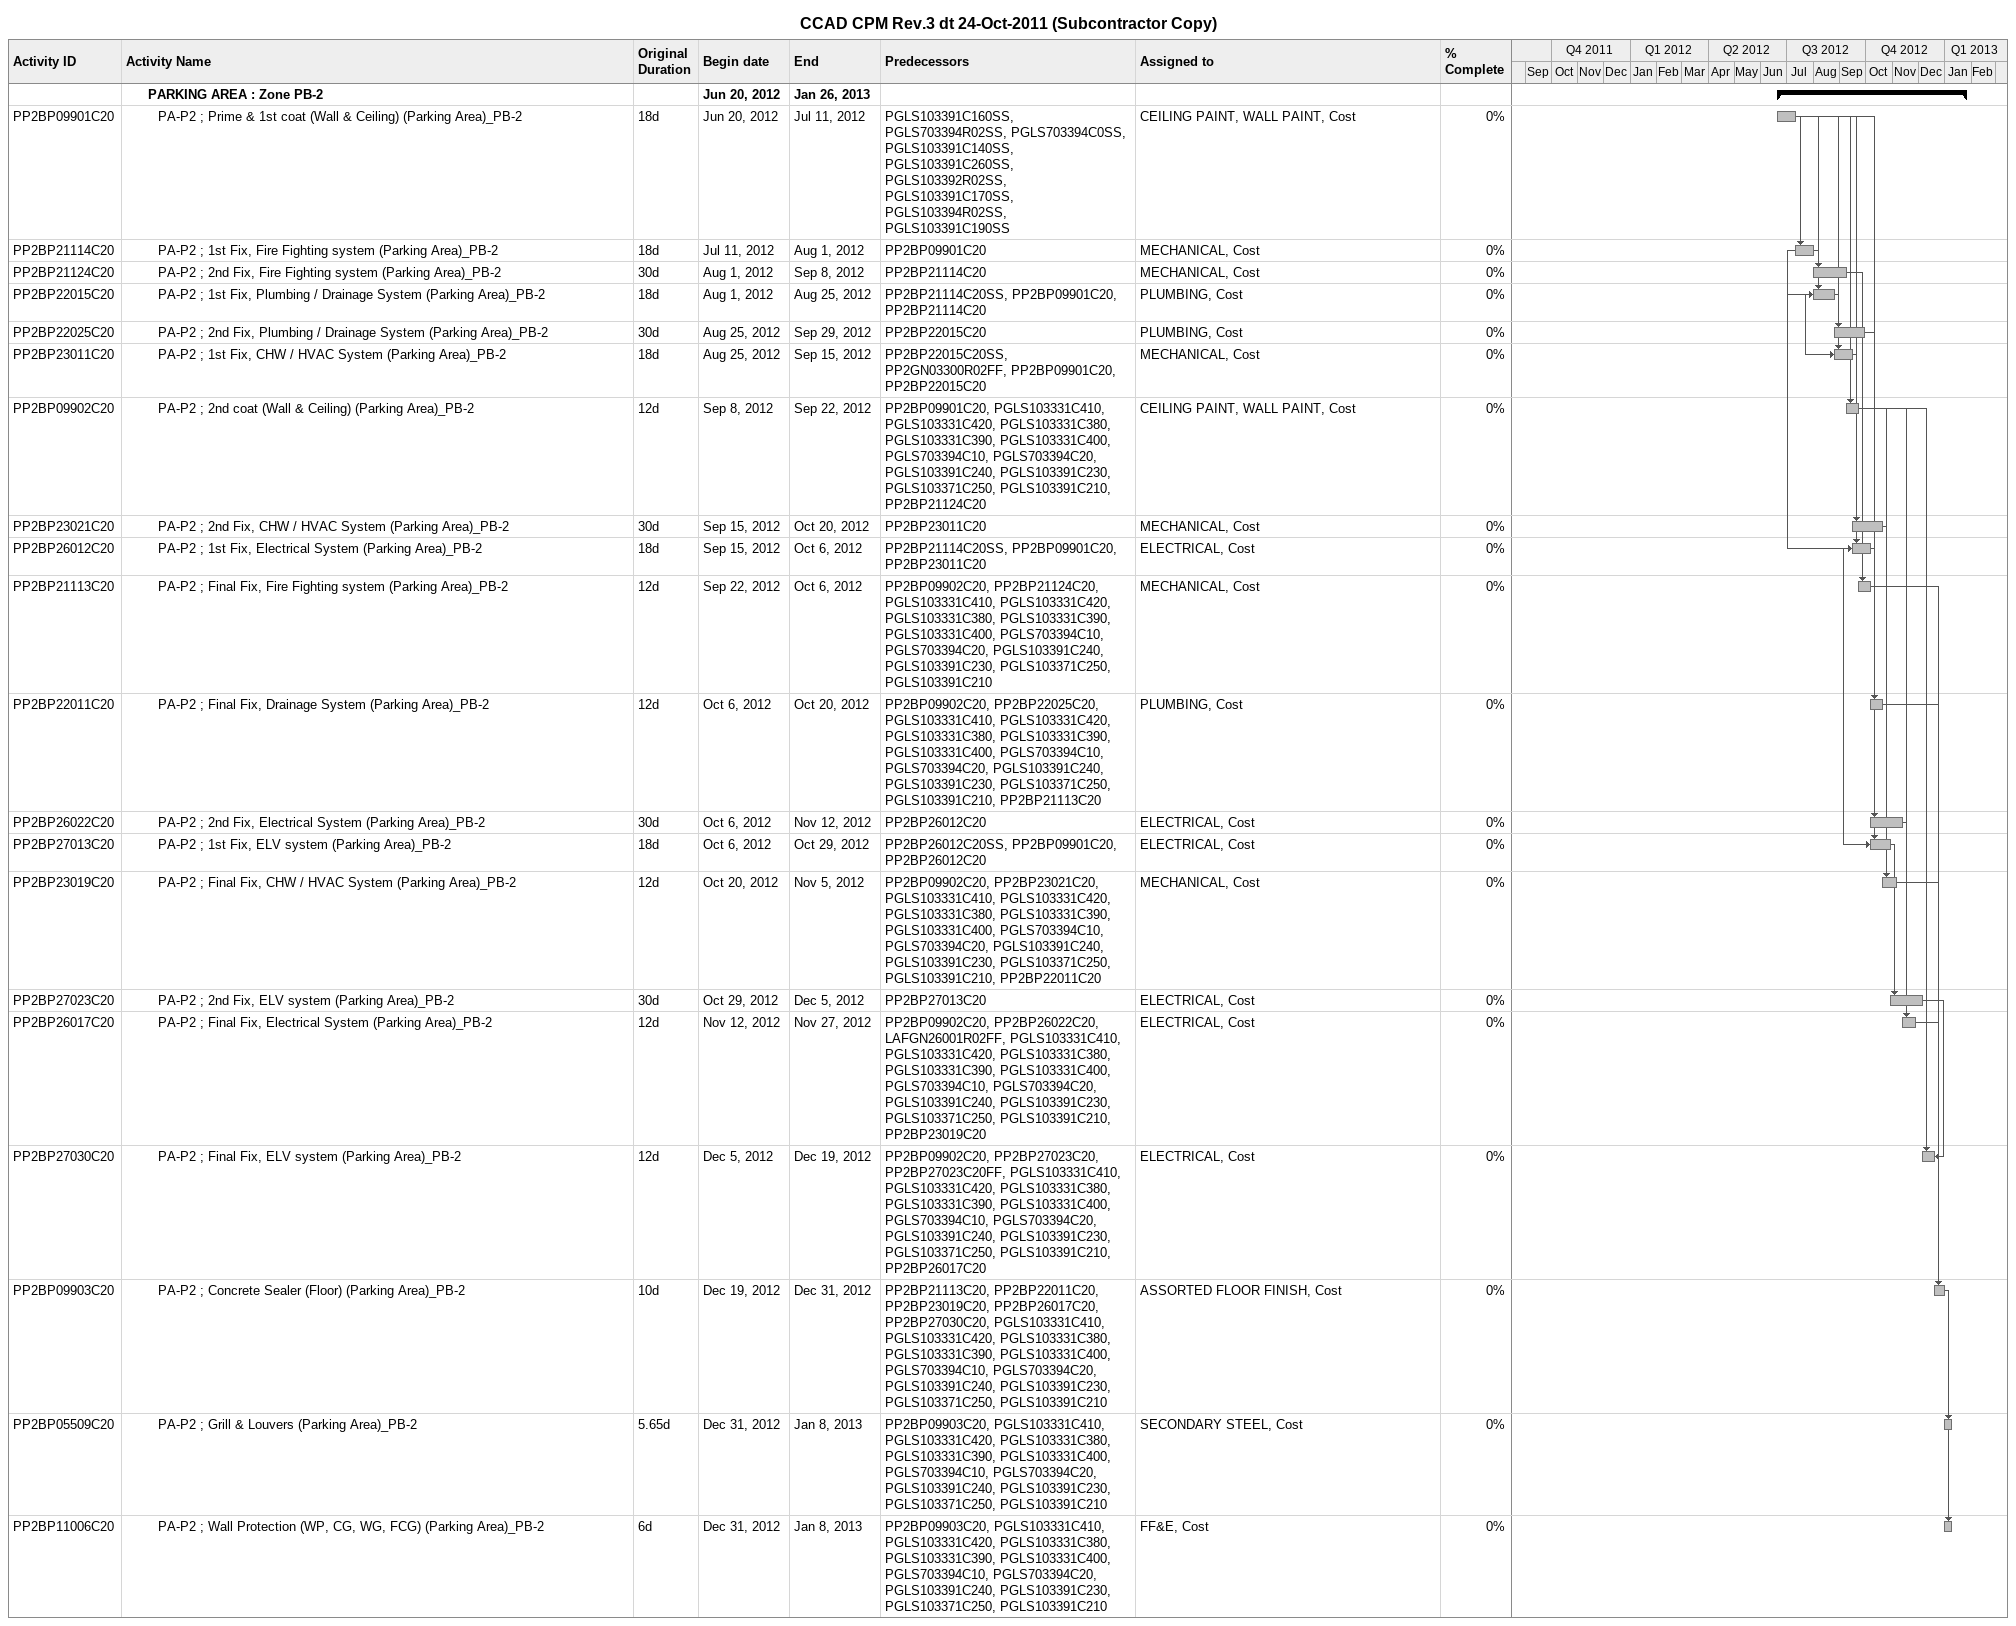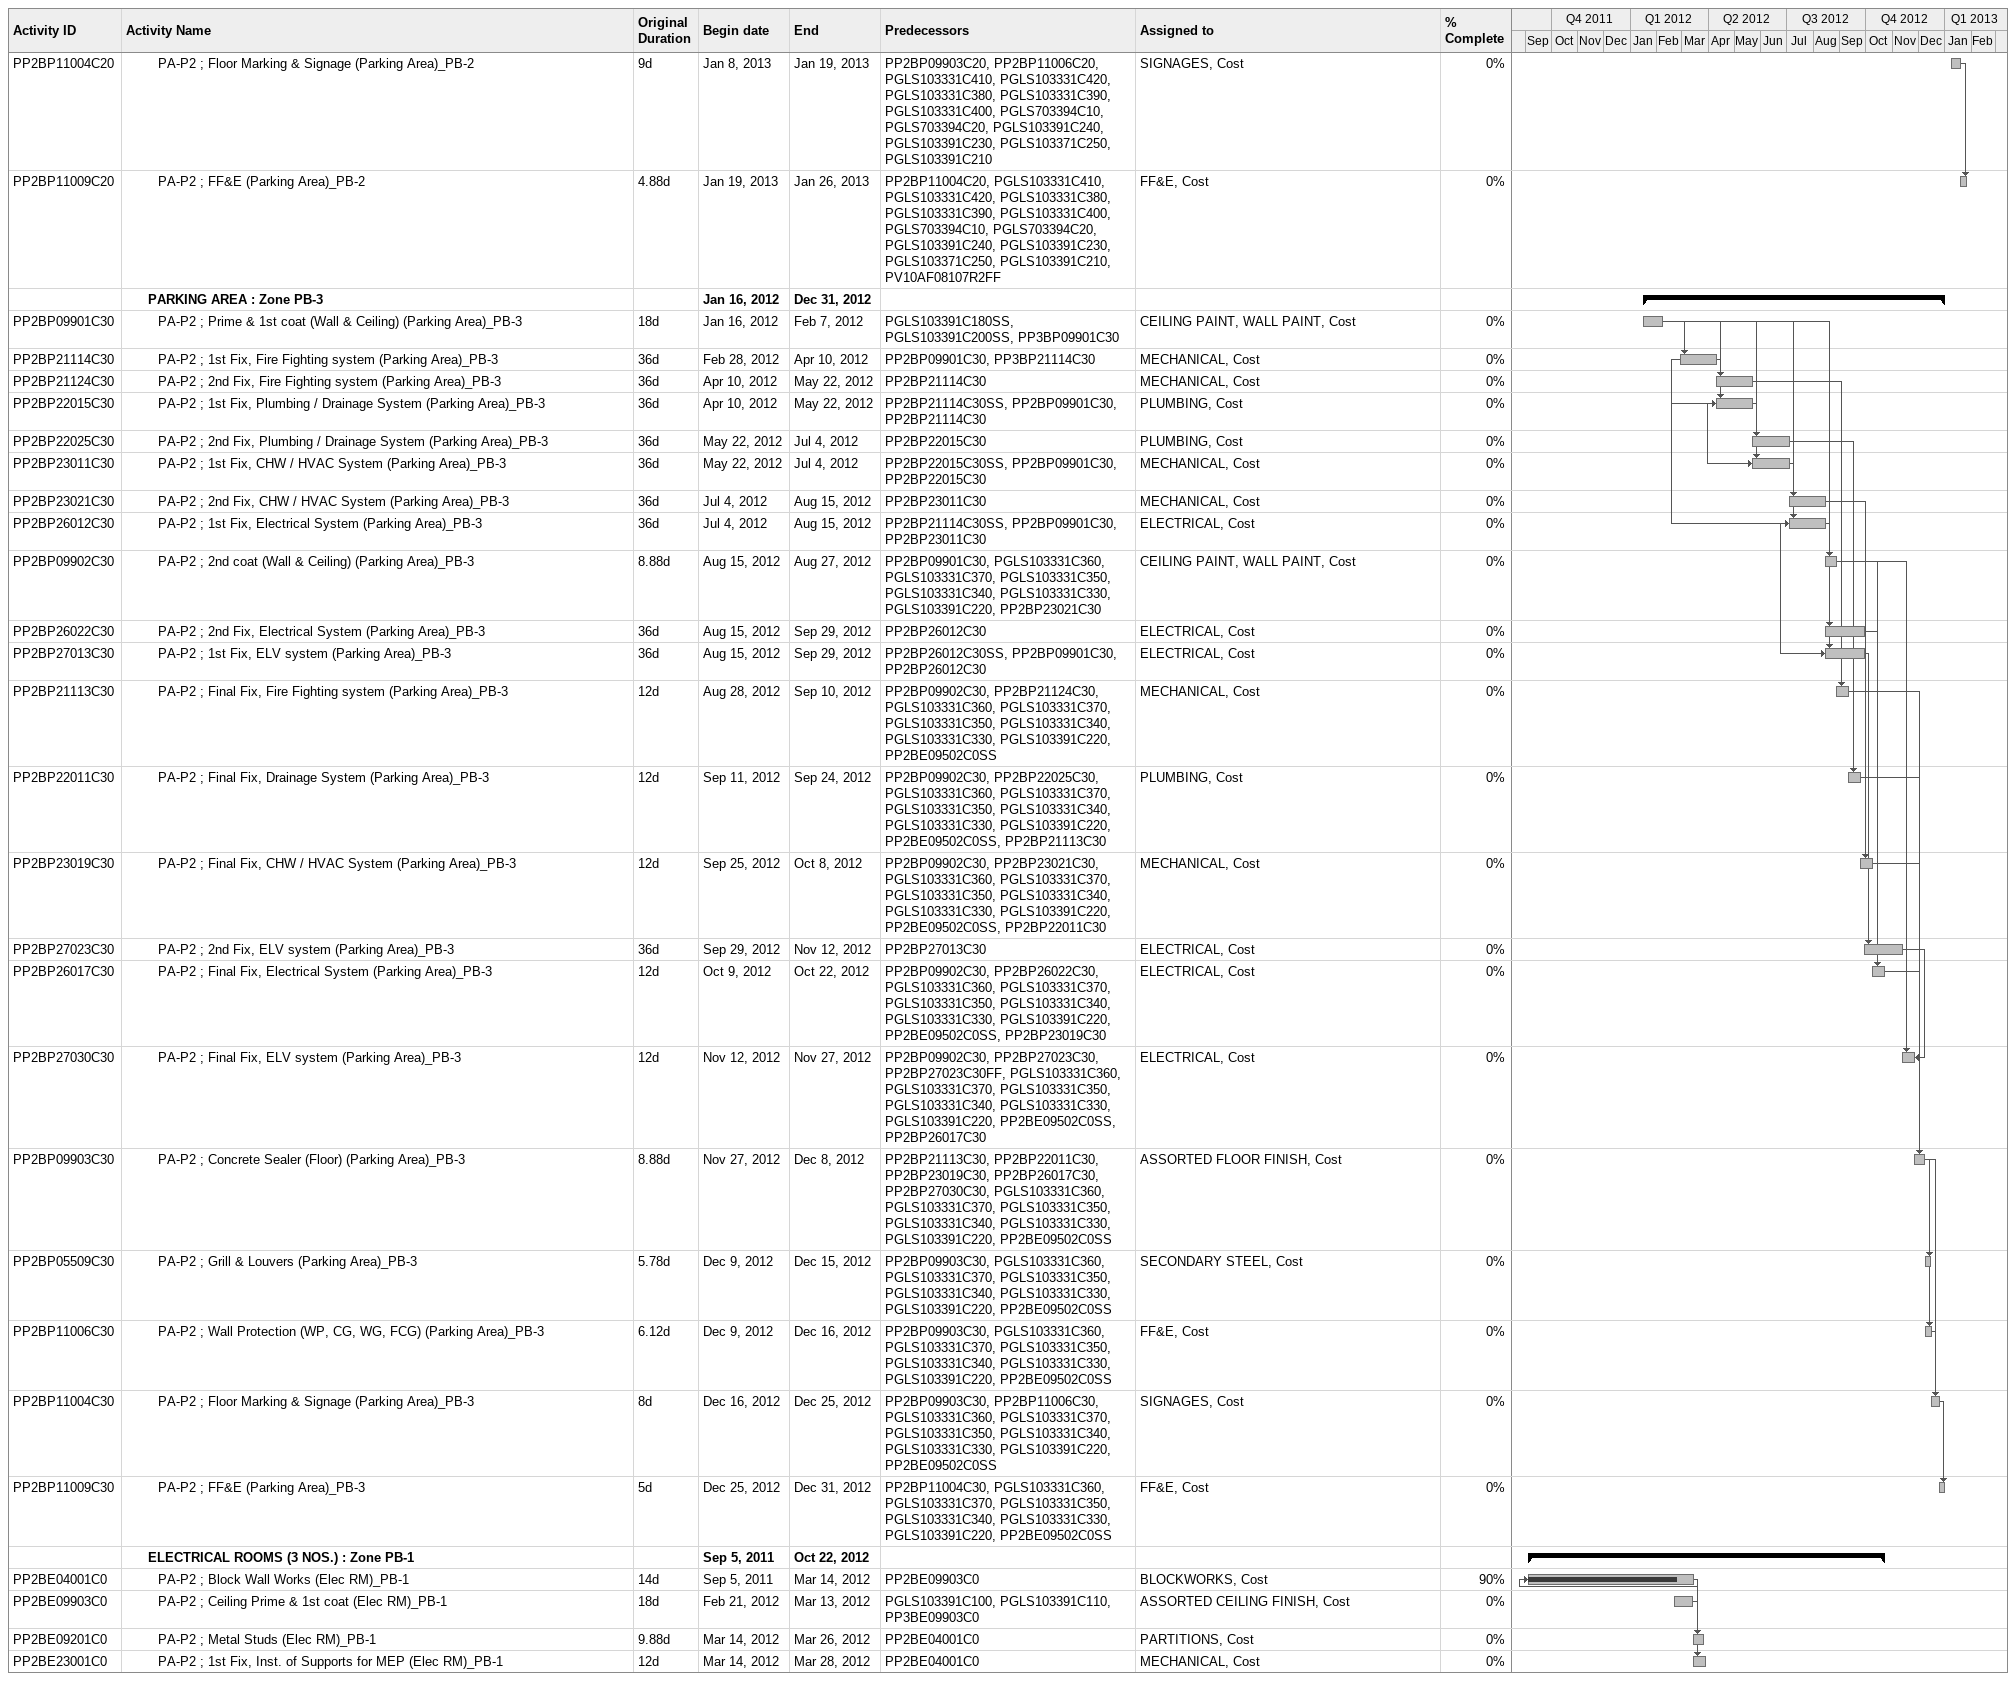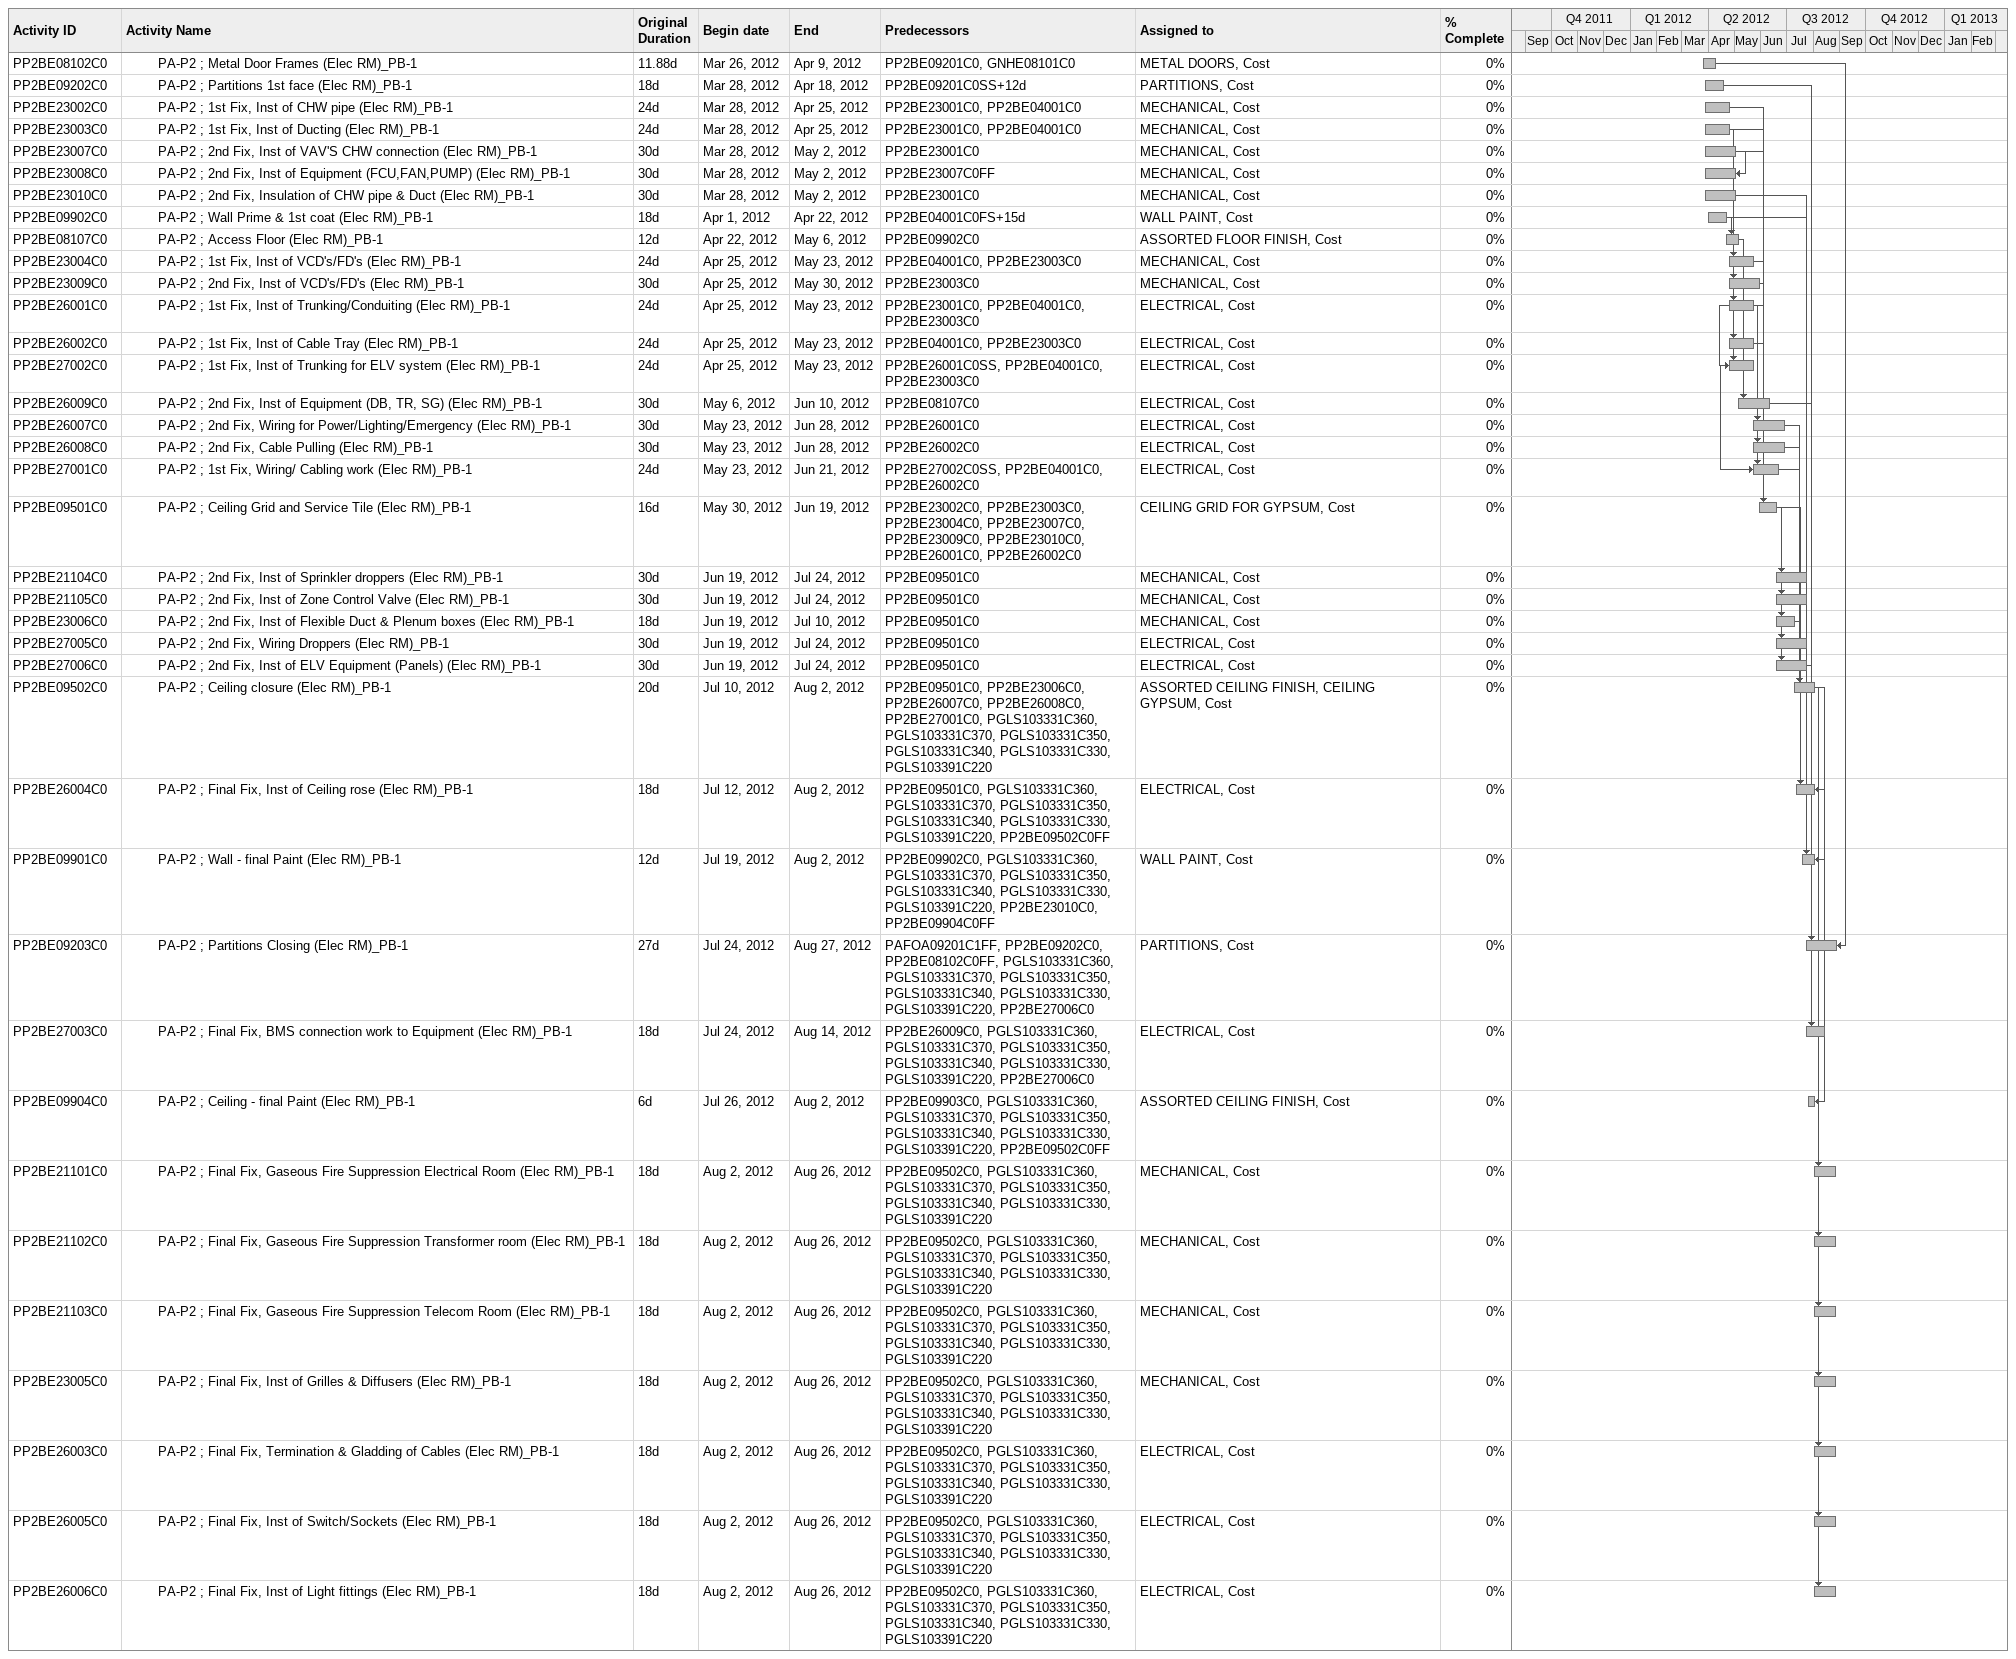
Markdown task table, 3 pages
CCAD CPM Rev.3 dt 24-Oct-2011 (Subcontractor Copy)

| ID | Level | Task | Original duration | Start | Finish | Predecessors | Resources | % complete |
|---|---|---|---|---|---|---|---|---|
|  | 3 | **PARKING AREA : Zone PB-2** |  | 2012-06-20 | 2013-01-26 |  |  |  |
| PP2BP09901C20 | 4 | PA-P2 ; Prime & 1st coat (Wall & Ceiling) (Parking Area)_PB-2 | 18d | 2012-06-20 | 2012-07-11 | PGLS103391C160SS, PGLS703394R02SS, PGLS703394C0SS, PGLS103391C140SS, PGLS103391C260SS, PGLS103392R02SS, PGLS103391C170SS, PGLS103394R02SS, PGLS103391C190SS | CEILING PAINT, WALL PAINT, Cost | 0 |
| PP2BP21114C20 | 4 | PA-P2 ; 1st Fix, Fire Fighting system (Parking Area)_PB-2 | 18d | 2012-07-11 | 2012-08-01 | PP2BP09901C20 | MECHANICAL, Cost | 0 |
| PP2BP21124C20 | 4 | PA-P2 ; 2nd Fix, Fire Fighting system (Parking Area)_PB-2 | 30d | 2012-08-01 | 2012-09-08 | PP2BP21114C20 | MECHANICAL, Cost | 0 |
| PP2BP22015C20 | 4 | PA-P2 ; 1st Fix, Plumbing / Drainage System (Parking Area)_PB-2 | 18d | 2012-08-01 | 2012-08-25 | PP2BP21114C20SS, PP2BP09901C20, PP2BP21114C20 | PLUMBING, Cost | 0 |
| PP2BP22025C20 | 4 | PA-P2 ; 2nd Fix, Plumbing / Drainage System (Parking Area)_PB-2 | 30d | 2012-08-25 | 2012-09-29 | PP2BP22015C20 | PLUMBING, Cost | 0 |
| PP2BP23011C20 | 4 | PA-P2 ; 1st Fix, CHW / HVAC System (Parking Area)_PB-2 | 18d | 2012-08-25 | 2012-09-15 | PP2BP22015C20SS, PP2GN03300R02FF, PP2BP09901C20, PP2BP22015C20 | MECHANICAL, Cost | 0 |
| PP2BP09902C20 | 4 | PA-P2 ; 2nd coat (Wall & Ceiling) (Parking Area)_PB-2 | 12d | 2012-09-08 | 2012-09-22 | PP2BP09901C20, PGLS103331C410, PGLS103331C420, PGLS103331C380, PGLS103331C390, PGLS103331C400, PGLS703394C10, PGLS703394C20, PGLS103391C240, PGLS103391C230, PGLS103371C250, PGLS103391C210, PP2BP21124C20 | CEILING PAINT, WALL PAINT, Cost | 0 |
| PP2BP23021C20 | 4 | PA-P2 ; 2nd Fix, CHW / HVAC System (Parking Area)_PB-2 | 30d | 2012-09-15 | 2012-10-20 | PP2BP23011C20 | MECHANICAL, Cost | 0 |
| PP2BP26012C20 | 4 | PA-P2 ; 1st Fix, Electrical System (Parking Area)_PB-2 | 18d | 2012-09-15 | 2012-10-06 | PP2BP21114C20SS, PP2BP09901C20, PP2BP23011C20 | ELECTRICAL, Cost | 0 |
| PP2BP21113C20 | 4 | PA-P2 ; Final Fix, Fire Fighting system (Parking Area)_PB-2 | 12d | 2012-09-22 | 2012-10-06 | PP2BP09902C20, PP2BP21124C20, PGLS103331C410, PGLS103331C420, PGLS103331C380, PGLS103331C390, PGLS103331C400, PGLS703394C10, PGLS703394C20, PGLS103391C240, PGLS103391C230, PGLS103371C250, PGLS103391C210 | MECHANICAL, Cost | 0 |
| PP2BP22011C20 | 4 | PA-P2 ; Final Fix, Drainage System (Parking Area)_PB-2 | 12d | 2012-10-06 | 2012-10-20 | PP2BP09902C20, PP2BP22025C20, PGLS103331C410, PGLS103331C420, PGLS103331C380, PGLS103331C390, PGLS103331C400, PGLS703394C10, PGLS703394C20, PGLS103391C240, PGLS103391C230, PGLS103371C250, PGLS103391C210, PP2BP21113C20 | PLUMBING, Cost | 0 |
| PP2BP26022C20 | 4 | PA-P2 ; 2nd Fix, Electrical System (Parking Area)_PB-2 | 30d | 2012-10-06 | 2012-11-12 | PP2BP26012C20 | ELECTRICAL, Cost | 0 |
| PP2BP27013C20 | 4 | PA-P2 ; 1st Fix, ELV system (Parking Area)_PB-2 | 18d | 2012-10-06 | 2012-10-29 | PP2BP26012C20SS, PP2BP09901C20, PP2BP26012C20 | ELECTRICAL, Cost | 0 |
| PP2BP23019C20 | 4 | PA-P2 ; Final Fix, CHW / HVAC System (Parking Area)_PB-2 | 12d | 2012-10-20 | 2012-11-05 | PP2BP09902C20, PP2BP23021C20, PGLS103331C410, PGLS103331C420, PGLS103331C380, PGLS103331C390, PGLS103331C400, PGLS703394C10, PGLS703394C20, PGLS103391C240, PGLS103391C230, PGLS103371C250, PGLS103391C210, PP2BP22011C20 | MECHANICAL, Cost | 0 |
| PP2BP27023C20 | 4 | PA-P2 ; 2nd Fix, ELV system (Parking Area)_PB-2 | 30d | 2012-10-29 | 2012-12-05 | PP2BP27013C20 | ELECTRICAL, Cost | 0 |
| PP2BP26017C20 | 4 | PA-P2 ; Final Fix, Electrical System (Parking Area)_PB-2 | 12d | 2012-11-12 | 2012-11-27 | PP2BP09902C20, PP2BP26022C20, LAFGN26001R02FF, PGLS103331C410, PGLS103331C420, PGLS103331C380, PGLS103331C390, PGLS103331C400, PGLS703394C10, PGLS703394C20, PGLS103391C240, PGLS103391C230, PGLS103371C250, PGLS103391C210, PP2BP23019C20 | ELECTRICAL, Cost | 0 |
| PP2BP27030C20 | 4 | PA-P2 ; Final Fix, ELV system (Parking Area)_PB-2 | 12d | 2012-12-05 | 2012-12-19 | PP2BP09902C20, PP2BP27023C20, PP2BP27023C20FF, PGLS103331C410, PGLS103331C420, PGLS103331C380, PGLS103331C390, PGLS103331C400, PGLS703394C10, PGLS703394C20, PGLS103391C240, PGLS103391C230, PGLS103371C250, PGLS103391C210, PP2BP26017C20 | ELECTRICAL, Cost | 0 |
| PP2BP09903C20 | 4 | PA-P2 ; Concrete Sealer (Floor) (Parking Area)_PB-2 | 10d | 2012-12-19 | 2012-12-31 | PP2BP21113C20, PP2BP22011C20, PP2BP23019C20, PP2BP26017C20, PP2BP27030C20, PGLS103331C410, PGLS103331C420, PGLS103331C380, PGLS103331C390, PGLS103331C400, PGLS703394C10, PGLS703394C20, PGLS103391C240, PGLS103391C230, PGLS103371C250, PGLS103391C210 | ASSORTED FLOOR FINISH, Cost | 0 |
| PP2BP05509C20 | 4 | PA-P2 ; Grill & Louvers (Parking Area)_PB-2 | 5.65d | 2012-12-31 | 2013-01-08 | PP2BP09903C20, PGLS103331C410, PGLS103331C420, PGLS103331C380, PGLS103331C390, PGLS103331C400, PGLS703394C10, PGLS703394C20, PGLS103391C240, PGLS103391C230, PGLS103371C250, PGLS103391C210 | SECONDARY STEEL, Cost | 0 |
| PP2BP11006C20 | 4 | PA-P2 ; Wall Protection (WP, CG, WG, FCG) (Parking Area)_PB-2 | 6d | 2012-12-31 | 2013-01-08 | PP2BP09903C20, PGLS103331C410, PGLS103331C420, PGLS103331C380, PGLS103331C390, PGLS103331C400, PGLS703394C10, PGLS703394C20, PGLS103391C240, PGLS103391C230, PGLS103371C250, PGLS103391C210 | FF&E, Cost | 0 |
| PP2BP11004C20 | 4 | PA-P2 ; Floor Marking & Signage (Parking Area)_PB-2 | 9d | 2013-01-08 | 2013-01-19 | PP2BP09903C20, PP2BP11006C20, PGLS103331C410, PGLS103331C420, PGLS103331C380, PGLS103331C390, PGLS103331C400, PGLS703394C10, PGLS703394C20, PGLS103391C240, PGLS103391C230, PGLS103371C250, PGLS103391C210 | SIGNAGES, Cost | 0 |
| PP2BP11009C20 | 4 | PA-P2 ; FF&E (Parking Area)_PB-2 | 4.88d | 2013-01-19 | 2013-01-26 | PP2BP11004C20, PGLS103331C410, PGLS103331C420, PGLS103331C380, PGLS103331C390, PGLS103331C400, PGLS703394C10, PGLS703394C20, PGLS103391C240, PGLS103391C230, PGLS103371C250, PGLS103391C210, PV10AF08107R2FF | FF&E, Cost | 0 |
|  | 3 | **PARKING AREA : Zone PB-3** |  | 2012-01-16 | 2012-12-31 |  |  |  |
| PP2BP09901C30 | 4 | PA-P2 ; Prime & 1st coat (Wall & Ceiling) (Parking Area)_PB-3 | 18d | 2012-01-16 | 2012-02-07 | PGLS103391C180SS, PGLS103391C200SS, PP3BP09901C30 | CEILING PAINT, WALL PAINT, Cost | 0 |
| PP2BP21114C30 | 4 | PA-P2 ; 1st Fix, Fire Fighting system (Parking Area)_PB-3 | 36d | 2012-02-28 | 2012-04-10 | PP2BP09901C30, PP3BP21114C30 | MECHANICAL, Cost | 0 |
| PP2BP21124C30 | 4 | PA-P2 ; 2nd Fix, Fire Fighting system (Parking Area)_PB-3 | 36d | 2012-04-10 | 2012-05-22 | PP2BP21114C30 | MECHANICAL, Cost | 0 |
| PP2BP22015C30 | 4 | PA-P2 ; 1st Fix, Plumbing / Drainage System (Parking Area)_PB-3 | 36d | 2012-04-10 | 2012-05-22 | PP2BP21114C30SS, PP2BP09901C30, PP2BP21114C30 | PLUMBING, Cost | 0 |
| PP2BP22025C30 | 4 | PA-P2 ; 2nd Fix, Plumbing / Drainage System (Parking Area)_PB-3 | 36d | 2012-05-22 | 2012-07-04 | PP2BP22015C30 | PLUMBING, Cost | 0 |
| PP2BP23011C30 | 4 | PA-P2 ; 1st Fix, CHW / HVAC System (Parking Area)_PB-3 | 36d | 2012-05-22 | 2012-07-04 | PP2BP22015C30SS, PP2BP09901C30, PP2BP22015C30 | MECHANICAL, Cost | 0 |
| PP2BP23021C30 | 4 | PA-P2 ; 2nd Fix, CHW / HVAC System (Parking Area)_PB-3 | 36d | 2012-07-04 | 2012-08-15 | PP2BP23011C30 | MECHANICAL, Cost | 0 |
| PP2BP26012C30 | 4 | PA-P2 ; 1st Fix, Electrical System (Parking Area)_PB-3 | 36d | 2012-07-04 | 2012-08-15 | PP2BP21114C30SS, PP2BP09901C30, PP2BP23011C30 | ELECTRICAL, Cost | 0 |
| PP2BP09902C30 | 4 | PA-P2 ; 2nd coat (Wall & Ceiling) (Parking Area)_PB-3 | 8.88d | 2012-08-15 | 2012-08-27 | PP2BP09901C30, PGLS103331C360, PGLS103331C370, PGLS103331C350, PGLS103331C340, PGLS103331C330, PGLS103391C220, PP2BP23021C30 | CEILING PAINT, WALL PAINT, Cost | 0 |
| PP2BP26022C30 | 4 | PA-P2 ; 2nd Fix, Electrical System (Parking Area)_PB-3 | 36d | 2012-08-15 | 2012-09-29 | PP2BP26012C30 | ELECTRICAL, Cost | 0 |
| PP2BP27013C30 | 4 | PA-P2 ; 1st Fix, ELV system (Parking Area)_PB-3 | 36d | 2012-08-15 | 2012-09-29 | PP2BP26012C30SS, PP2BP09901C30, PP2BP26012C30 | ELECTRICAL, Cost | 0 |
| PP2BP21113C30 | 4 | PA-P2 ; Final Fix, Fire Fighting system (Parking Area)_PB-3 | 12d | 2012-08-28 | 2012-09-10 | PP2BP09902C30, PP2BP21124C30, PGLS103331C360, PGLS103331C370, PGLS103331C350, PGLS103331C340, PGLS103331C330, PGLS103391C220, PP2BE09502C0SS | MECHANICAL, Cost | 0 |
| PP2BP22011C30 | 4 | PA-P2 ; Final Fix, Drainage System (Parking Area)_PB-3 | 12d | 2012-09-11 | 2012-09-24 | PP2BP09902C30, PP2BP22025C30, PGLS103331C360, PGLS103331C370, PGLS103331C350, PGLS103331C340, PGLS103331C330, PGLS103391C220, PP2BE09502C0SS, PP2BP21113C30 | PLUMBING, Cost | 0 |
| PP2BP23019C30 | 4 | PA-P2 ; Final Fix, CHW / HVAC System (Parking Area)_PB-3 | 12d | 2012-09-25 | 2012-10-08 | PP2BP09902C30, PP2BP23021C30, PGLS103331C360, PGLS103331C370, PGLS103331C350, PGLS103331C340, PGLS103331C330, PGLS103391C220, PP2BE09502C0SS, PP2BP22011C30 | MECHANICAL, Cost | 0 |
| PP2BP27023C30 | 4 | PA-P2 ; 2nd Fix, ELV system (Parking Area)_PB-3 | 36d | 2012-09-29 | 2012-11-12 | PP2BP27013C30 | ELECTRICAL, Cost | 0 |
| PP2BP26017C30 | 4 | PA-P2 ; Final Fix, Electrical System (Parking Area)_PB-3 | 12d | 2012-10-09 | 2012-10-22 | PP2BP09902C30, PP2BP26022C30, PGLS103331C360, PGLS103331C370, PGLS103331C350, PGLS103331C340, PGLS103331C330, PGLS103391C220, PP2BE09502C0SS, PP2BP23019C30 | ELECTRICAL, Cost | 0 |
| PP2BP27030C30 | 4 | PA-P2 ; Final Fix, ELV system (Parking Area)_PB-3 | 12d | 2012-11-12 | 2012-11-27 | PP2BP09902C30, PP2BP27023C30, PP2BP27023C30FF, PGLS103331C360, PGLS103331C370, PGLS103331C350, PGLS103331C340, PGLS103331C330, PGLS103391C220, PP2BE09502C0SS, PP2BP26017C30 | ELECTRICAL, Cost | 0 |
| PP2BP09903C30 | 4 | PA-P2 ; Concrete Sealer (Floor) (Parking Area)_PB-3 | 8.88d | 2012-11-27 | 2012-12-08 | PP2BP21113C30, PP2BP22011C30, PP2BP23019C30, PP2BP26017C30, PP2BP27030C30, PGLS103331C360, PGLS103331C370, PGLS103331C350, PGLS103331C340, PGLS103331C330, PGLS103391C220, PP2BE09502C0SS | ASSORTED FLOOR FINISH, Cost | 0 |
| PP2BP05509C30 | 4 | PA-P2 ; Grill & Louvers (Parking Area)_PB-3 | 5.78d | 2012-12-09 | 2012-12-15 | PP2BP09903C30, PGLS103331C360, PGLS103331C370, PGLS103331C350, PGLS103331C340, PGLS103331C330, PGLS103391C220, PP2BE09502C0SS | SECONDARY STEEL, Cost | 0 |
| PP2BP11006C30 | 4 | PA-P2 ; Wall Protection (WP, CG, WG, FCG) (Parking Area)_PB-3 | 6.12d | 2012-12-09 | 2012-12-16 | PP2BP09903C30, PGLS103331C360, PGLS103331C370, PGLS103331C350, PGLS103331C340, PGLS103331C330, PGLS103391C220, PP2BE09502C0SS | FF&E, Cost | 0 |
| PP2BP11004C30 | 4 | PA-P2 ; Floor Marking & Signage (Parking Area)_PB-3 | 8d | 2012-12-16 | 2012-12-25 | PP2BP09903C30, PP2BP11006C30, PGLS103331C360, PGLS103331C370, PGLS103331C350, PGLS103331C340, PGLS103331C330, PGLS103391C220, PP2BE09502C0SS | SIGNAGES, Cost | 0 |
| PP2BP11009C30 | 4 | PA-P2 ; FF&E (Parking Area)_PB-3 | 5d | 2012-12-25 | 2012-12-31 | PP2BP11004C30, PGLS103331C360, PGLS103331C370, PGLS103331C350, PGLS103331C340, PGLS103331C330, PGLS103391C220, PP2BE09502C0SS | FF&E, Cost | 0 |
|  | 3 | **ELECTRICAL ROOMS (3 NOS.) : Zone PB-1** |  | 2011-09-05 | 2012-10-22 |  |  |  |
| PP2BE04001C0 | 4 | PA-P2 ; Block Wall Works (Elec RM)_PB-1 | 14d | 2011-09-05 | 2012-03-14 | PP2BE09903C0 | BLOCKWORKS, Cost | 90 |
| PP2BE09903C0 | 4 | PA-P2 ; Ceiling Prime & 1st coat (Elec RM)_PB-1 | 18d | 2012-02-21 | 2012-03-13 | PGLS103391C100, PGLS103391C110, PP3BE09903C0 | ASSORTED CEILING FINISH, Cost | 0 |
| PP2BE09201C0 | 4 | PA-P2 ; Metal Studs (Elec RM)_PB-1 | 9.88d | 2012-03-14 | 2012-03-26 | PP2BE04001C0 | PARTITIONS, Cost | 0 |
| PP2BE23001C0 | 4 | PA-P2 ; 1st Fix, Inst. of Supports for MEP (Elec RM)_PB-1 | 12d | 2012-03-14 | 2012-03-28 | PP2BE04001C0 | MECHANICAL, Cost | 0 |
| PP2BE08102C0 | 4 | PA-P2 ; Metal Door Frames (Elec RM)_PB-1 | 11.88d | 2012-03-26 | 2012-04-09 | PP2BE09201C0, GNHE08101C0 | METAL DOORS, Cost | 0 |
| PP2BE09202C0 | 4 | PA-P2 ; Partitions 1st face (Elec RM)_PB-1 | 18d | 2012-03-28 | 2012-04-18 | PP2BE09201C0SS+12d | PARTITIONS, Cost | 0 |
| PP2BE23002C0 | 4 | PA-P2 ; 1st Fix, Inst of CHW pipe (Elec RM)_PB-1 | 24d | 2012-03-28 | 2012-04-25 | PP2BE23001C0, PP2BE04001C0 | MECHANICAL, Cost | 0 |
| PP2BE23003C0 | 4 | PA-P2 ; 1st Fix, Inst of Ducting (Elec RM)_PB-1 | 24d | 2012-03-28 | 2012-04-25 | PP2BE23001C0, PP2BE04001C0 | MECHANICAL, Cost | 0 |
| PP2BE23007C0 | 4 | PA-P2 ; 2nd Fix, Inst of VAV'S CHW connection (Elec RM)_PB-1 | 30d | 2012-03-28 | 2012-05-02 | PP2BE23001C0 | MECHANICAL, Cost | 0 |
| PP2BE23008C0 | 4 | PA-P2 ; 2nd Fix, Inst of Equipment (FCU,FAN,PUMP) (Elec RM)_PB-1 | 30d | 2012-03-28 | 2012-05-02 | PP2BE23007C0FF | MECHANICAL, Cost | 0 |
| PP2BE23010C0 | 4 | PA-P2 ; 2nd Fix, Insulation of CHW pipe & Duct (Elec RM)_PB-1 | 30d | 2012-03-28 | 2012-05-02 | PP2BE23001C0 | MECHANICAL, Cost | 0 |
| PP2BE09902C0 | 4 | PA-P2 ; Wall Prime & 1st coat (Elec RM)_PB-1 | 18d | 2012-04-01 | 2012-04-22 | PP2BE04001C0FS+15d | WALL PAINT, Cost | 0 |
| PP2BE08107C0 | 4 | PA-P2 ; Access Floor (Elec RM)_PB-1 | 12d | 2012-04-22 | 2012-05-06 | PP2BE09902C0 | ASSORTED FLOOR FINISH, Cost | 0 |
| PP2BE23004C0 | 4 | PA-P2 ; 1st Fix, Inst of VCD's/FD's (Elec RM)_PB-1 | 24d | 2012-04-25 | 2012-05-23 | PP2BE04001C0, PP2BE23003C0 | MECHANICAL, Cost | 0 |
| PP2BE23009C0 | 4 | PA-P2 ; 2nd Fix, Inst of VCD's/FD's (Elec RM)_PB-1 | 30d | 2012-04-25 | 2012-05-30 | PP2BE23003C0 | MECHANICAL, Cost | 0 |
| PP2BE26001C0 | 4 | PA-P2 ; 1st Fix, Inst of Trunking/Conduiting (Elec RM)_PB-1 | 24d | 2012-04-25 | 2012-05-23 | PP2BE23001C0, PP2BE04001C0, PP2BE23003C0 | ELECTRICAL, Cost | 0 |
| PP2BE26002C0 | 4 | PA-P2 ; 1st Fix, Inst of Cable Tray (Elec RM)_PB-1 | 24d | 2012-04-25 | 2012-05-23 | PP2BE04001C0, PP2BE23003C0 | ELECTRICAL, Cost | 0 |
| PP2BE27002C0 | 4 | PA-P2 ; 1st Fix, Inst of Trunking for ELV system (Elec RM)_PB-1 | 24d | 2012-04-25 | 2012-05-23 | PP2BE26001C0SS, PP2BE04001C0, PP2BE23003C0 | ELECTRICAL, Cost | 0 |
| PP2BE26009C0 | 4 | PA-P2 ; 2nd Fix, Inst of Equipment (DB, TR, SG) (Elec RM)_PB-1 | 30d | 2012-05-06 | 2012-06-10 | PP2BE08107C0 | ELECTRICAL, Cost | 0 |
| PP2BE26007C0 | 4 | PA-P2 ; 2nd Fix, Wiring for Power/Lighting/Emergency (Elec RM)_PB-1 | 30d | 2012-05-23 | 2012-06-28 | PP2BE26001C0 | ELECTRICAL, Cost | 0 |
| PP2BE26008C0 | 4 | PA-P2 ; 2nd Fix, Cable Pulling (Elec RM)_PB-1 | 30d | 2012-05-23 | 2012-06-28 | PP2BE26002C0 | ELECTRICAL, Cost | 0 |
| PP2BE27001C0 | 4 | PA-P2 ; 1st Fix, Wiring/ Cabling work (Elec RM)_PB-1 | 24d | 2012-05-23 | 2012-06-21 | PP2BE27002C0SS, PP2BE04001C0, PP2BE26002C0 | ELECTRICAL, Cost | 0 |
| PP2BE09501C0 | 4 | PA-P2 ; Ceiling Grid and Service Tile (Elec RM)_PB-1 | 16d | 2012-05-30 | 2012-06-19 | PP2BE23002C0, PP2BE23003C0, PP2BE23004C0, PP2BE23007C0, PP2BE23009C0, PP2BE23010C0, PP2BE26001C0, PP2BE26002C0 | CEILING GRID FOR GYPSUM, Cost | 0 |
| PP2BE21104C0 | 4 | PA-P2 ; 2nd Fix, Inst of Sprinkler droppers (Elec RM)_PB-1 | 30d | 2012-06-19 | 2012-07-24 | PP2BE09501C0 | MECHANICAL, Cost | 0 |
| PP2BE21105C0 | 4 | PA-P2 ; 2nd Fix, Inst of Zone Control Valve (Elec RM)_PB-1 | 30d | 2012-06-19 | 2012-07-24 | PP2BE09501C0 | MECHANICAL, Cost | 0 |
| PP2BE23006C0 | 4 | PA-P2 ; 2nd Fix, Inst of Flexible Duct & Plenum boxes (Elec RM)_PB-1 | 18d | 2012-06-19 | 2012-07-10 | PP2BE09501C0 | MECHANICAL, Cost | 0 |
| PP2BE27005C0 | 4 | PA-P2 ; 2nd Fix, Wiring Droppers (Elec RM)_PB-1 | 30d | 2012-06-19 | 2012-07-24 | PP2BE09501C0 | ELECTRICAL, Cost | 0 |
| PP2BE27006C0 | 4 | PA-P2 ; 2nd Fix, Inst of ELV Equipment (Panels) (Elec RM)_PB-1 | 30d | 2012-06-19 | 2012-07-24 | PP2BE09501C0 | ELECTRICAL, Cost | 0 |
| PP2BE09502C0 | 4 | PA-P2 ; Ceiling closure (Elec RM)_PB-1 | 20d | 2012-07-10 | 2012-08-02 | PP2BE09501C0, PP2BE23006C0, PP2BE26007C0, PP2BE26008C0, PP2BE27001C0, PGLS103331C360, PGLS103331C370, PGLS103331C350, PGLS103331C340, PGLS103331C330, PGLS103391C220 | ASSORTED CEILING FINISH, CEILING GYPSUM, Cost | 0 |
| PP2BE26004C0 | 4 | PA-P2 ; Final Fix, Inst of Ceiling rose (Elec RM)_PB-1 | 18d | 2012-07-12 | 2012-08-02 | PP2BE09501C0, PGLS103331C360, PGLS103331C370, PGLS103331C350, PGLS103331C340, PGLS103331C330, PGLS103391C220, PP2BE09502C0FF | ELECTRICAL, Cost | 0 |
| PP2BE09901C0 | 4 | PA-P2 ; Wall - final Paint (Elec RM)_PB-1 | 12d | 2012-07-19 | 2012-08-02 | PP2BE09902C0, PGLS103331C360, PGLS103331C370, PGLS103331C350, PGLS103331C340, PGLS103331C330, PGLS103391C220, PP2BE23010C0, PP2BE09904C0FF | WALL PAINT, Cost | 0 |
| PP2BE09203C0 | 4 | PA-P2 ; Partitions Closing (Elec RM)_PB-1 | 27d | 2012-07-24 | 2012-08-27 | PAFOA09201C1FF, PP2BE09202C0, PP2BE08102C0FF, PGLS103331C360, PGLS103331C370, PGLS103331C350, PGLS103331C340, PGLS103331C330, PGLS103391C220, PP2BE27006C0 | PARTITIONS, Cost | 0 |
| PP2BE27003C0 | 4 | PA-P2 ; Final Fix, BMS connection work to Equipment (Elec RM)_PB-1 | 18d | 2012-07-24 | 2012-08-14 | PP2BE26009C0, PGLS103331C360, PGLS103331C370, PGLS103331C350, PGLS103331C340, PGLS103331C330, PGLS103391C220, PP2BE27006C0 | ELECTRICAL, Cost | 0 |
| PP2BE09904C0 | 4 | PA-P2 ; Ceiling - final Paint (Elec RM)_PB-1 | 6d | 2012-07-26 | 2012-08-02 | PP2BE09903C0, PGLS103331C360, PGLS103331C370, PGLS103331C350, PGLS103331C340, PGLS103331C330, PGLS103391C220, PP2BE09502C0FF | ASSORTED CEILING FINISH, Cost | 0 |
| PP2BE21101C0 | 4 | PA-P2 ; Final Fix, Gaseous Fire Suppression Electrical Room (Elec RM)_PB-1 | 18d | 2012-08-02 | 2012-08-26 | PP2BE09502C0, PGLS103331C360, PGLS103331C370, PGLS103331C350, PGLS103331C340, PGLS103331C330, PGLS103391C220 | MECHANICAL, Cost | 0 |
| PP2BE21102C0 | 4 | PA-P2 ; Final Fix, Gaseous Fire Suppression Transformer room (Elec RM)_PB-1 | 18d | 2012-08-02 | 2012-08-26 | PP2BE09502C0, PGLS103331C360, PGLS103331C370, PGLS103331C350, PGLS103331C340, PGLS103331C330, PGLS103391C220 | MECHANICAL, Cost | 0 |
| PP2BE21103C0 | 4 | PA-P2 ; Final Fix, Gaseous Fire Suppression Telecom Room (Elec RM)_PB-1 | 18d | 2012-08-02 | 2012-08-26 | PP2BE09502C0, PGLS103331C360, PGLS103331C370, PGLS103331C350, PGLS103331C340, PGLS103331C330, PGLS103391C220 | MECHANICAL, Cost | 0 |
| PP2BE23005C0 | 4 | PA-P2 ; Final Fix, Inst of Grilles & Diffusers (Elec RM)_PB-1 | 18d | 2012-08-02 | 2012-08-26 | PP2BE09502C0, PGLS103331C360, PGLS103331C370, PGLS103331C350, PGLS103331C340, PGLS103331C330, PGLS103391C220 | MECHANICAL, Cost | 0 |
| PP2BE26003C0 | 4 | PA-P2 ; Final Fix, Termination & Gladding of Cables (Elec RM)_PB-1 | 18d | 2012-08-02 | 2012-08-26 | PP2BE09502C0, PGLS103331C360, PGLS103331C370, PGLS103331C350, PGLS103331C340, PGLS103331C330, PGLS103391C220 | ELECTRICAL, Cost | 0 |
| PP2BE26005C0 | 4 | PA-P2 ; Final Fix, Inst of Switch/Sockets (Elec RM)_PB-1 | 18d | 2012-08-02 | 2012-08-26 | PP2BE09502C0, PGLS103331C360, PGLS103331C370, PGLS103331C350, PGLS103331C340, PGLS103331C330, PGLS103391C220 | ELECTRICAL, Cost | 0 |
| PP2BE26006C0 | 4 | PA-P2 ; Final Fix, Inst of Light fittings (Elec RM)_PB-1 | 18d | 2012-08-02 | 2012-08-26 | PP2BE09502C0, PGLS103331C360, PGLS103331C370, PGLS103331C350, PGLS103331C340, PGLS103331C330, PGLS103391C220 | ELECTRICAL, Cost | 0 |
